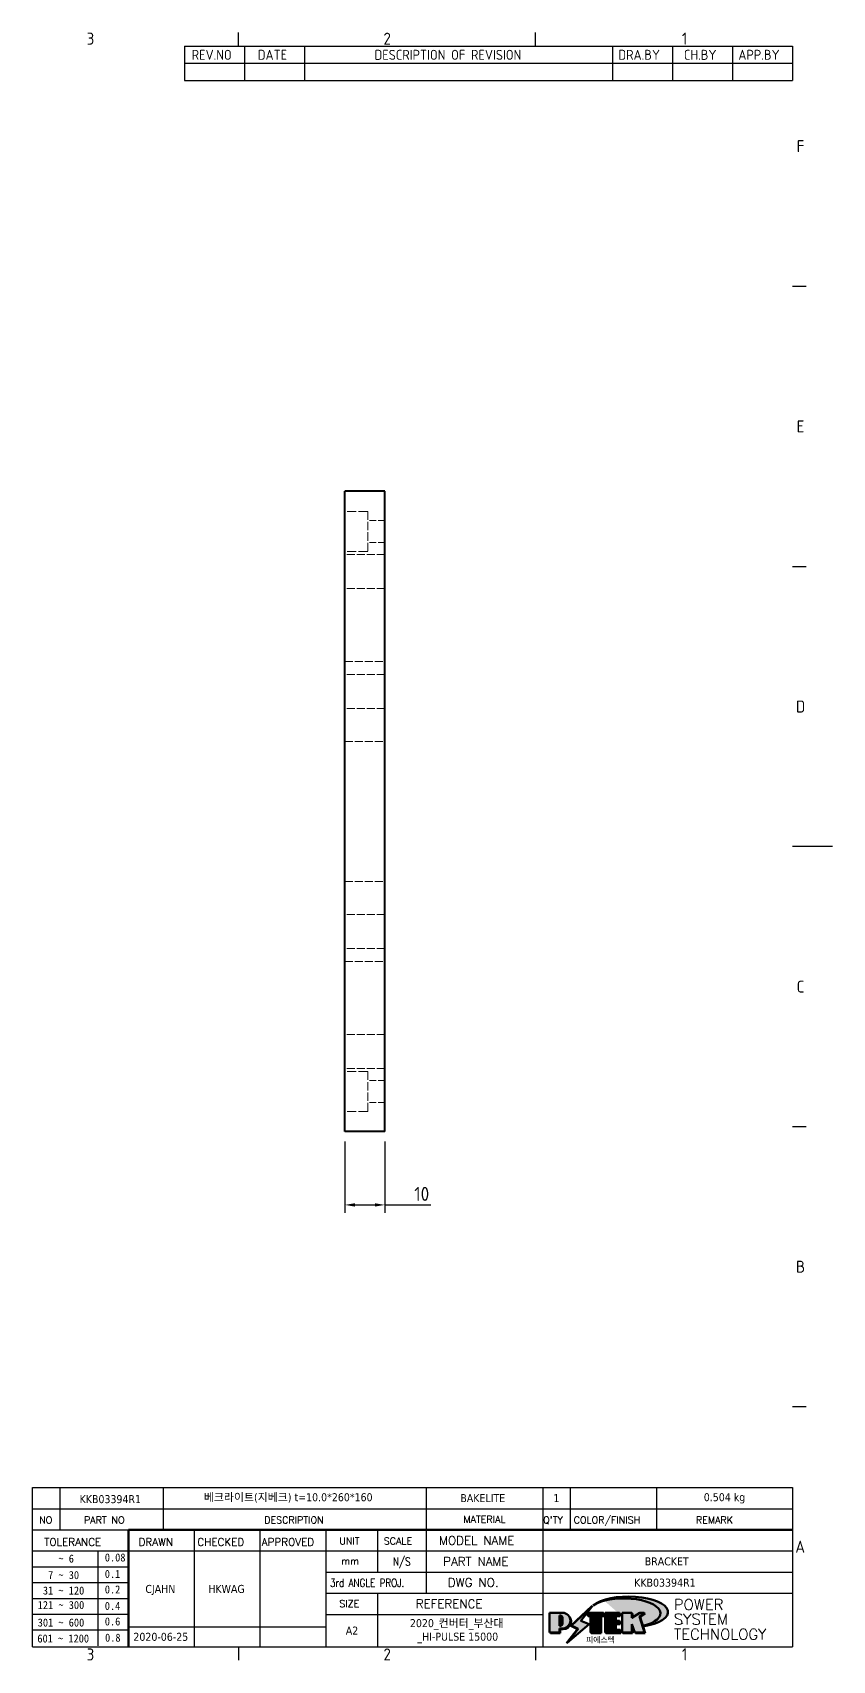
# Model space of a CAD drawing. Header units: millimetres. Extents: x 0 to 594, y 0 to 420.
# Drawn here: x 394 to 594, y 6.6 to 413.4 of the extents above; entities that cross this region are included whole.
import ezdxf
from ezdxf.enums import TextEntityAlignment as Align

# ---------------------------------------------------------------- set-up
doc = ezdxf.new("R2010")
doc.units = ezdxf.units.MM
doc.linetypes.add('DASHED', pattern=[0.2067, 0.1654, -0.0413])
doc.layers.get('0').update_dxf_attribs({"color": 3, "lineweight": 25})
for name, color, linetype, lineweight in [('가려진 것(ISO)', 2, 'DASHED', 18), ('가시적인 것(ISO)', 3, 'Continuous', 40), ('경계(ISO)', 7, 'Continuous', 25), ('기호(ISO)', 5, 'Continuous', 25), ('제목(ISO)', 5, 'Continuous', 50), ('치수(ISO)', 2, 'Continuous', 25), ('해치(ISO)', 7, 'Continuous', 18)]:
    doc.layers.add(name, color=color, linetype=linetype, lineweight=lineweight)
doc.styles.add('HAN_291', font='')
doc.styles.add('HAN_370', font='', dxfattribs={"width": 2})
doc.styles.add('ISO ProportionalPSTEK', font='isocp.shx')
doc.styles.add('RC_284', font='ROMANC.shx')
doc.styles.add('RC_287', font='ROMANC.shx')
doc.styles.add('RC_292', font='ROMANC.shx')
doc.styles.add('ROMANT_294', font='romant.shx')
doc.styles.add('문자 텍스트_PSTEK_POSCO', font='isocp.shx')
doc.styles.add('치수 텍스트_PSTEK_POSCO', font='isocp.shx')
doc.styles.add('텍스트 스타일198', font='tahoma.ttf')
doc.styles.add('텍스트 스타일333', font='ROMANC.shx', dxfattribs={"width": 0.800000011920929})
doc.styles.get('HAN_291').set_extended_font_data('GulimChe')
doc.styles.get('HAN_370').set_extended_font_data('GulimChe')
doc.dimstyles.new('치수_PSTEK_POSCO', dxfattribs={"dimtxt": 3.5, "dimasz": 2.5, "dimexe": 2, "dimexo": 2.5, "dimgap": 1, "dimtad": 1, "dimrnd": 1e-08, "dimdsep": 46, "dimtxsty": '치수 텍스트_PSTEK_POSCO', "dimcen": 0.09, "dimdle": 10, "dimclrd": 7, "dimclre": 7, "dimclrt": 2, "dimadec": 1, "dimazin": 2, "dimtfac": 1, "dimtmove": 0, "dimatfit": 3, "dimfxl": 0, "dimtolj": 1, "dimlwd": -1, "dimlwe": -1, "dimarcsym": 0})

# ---------------------------------------------------------------- blocks, each defined once
blk = doc.blocks.new('경계 Default Border')
at = {"layer": '경계(ISO)'}
for p, q in [((445.4999923706055, 410), (445.4999923706055, 413.4000015258789)), ((519.7499847412109, 410), (519.7499847412109, 413.4000015258789)), ((584.0000152587891, 350), (587.400016784668, 350)), ((584.0000152587891, 280), (587.400016784668, 280)), ((584.0000152587891, 140), (587.400016784668, 140)), ((584.0000152587891, 70), (587.400016784668, 70)), ((445.4999923706055, 10), (445.4999923706055, 6.599999666213989)), ((519.7499847412109, 10), (519.7499847412109, 6.599999666213989))]:
    blk.add_line(p, q, dxfattribs=at)
at = {"layer": '경계(ISO)', "flags": 128}
blk.add_lwpolyline([(594.0000152587891, 210), (584.0000152587891, 210)], dxfattribs=at)
at = {"layer": '경계(ISO)', "color": 2, "char_height": 3.00000011920929, "attachment_point": 7, "style": '문자 텍스트_PSTEK_POSCO'}
for s, insert in [('3', (407.5435395229536, 410.3713945155963)), ('2', (481.752739416884, 410.3713945155963)), ('1', (556.3610661041481, 410.4)), ('F', (585.0445395201642, 383.4999999403954)), ('E', (585.0445395201642, 313.4713944559917)), ('D', (584.8782702028949, 243.4713944559917)), ('C', (585.0445395201642, 173.4713944559917)), ('B', (584.8782702028949, 103.4713944559917)), ('A', (584.7144008173592, 33.49284856929444)), ('3', (407.5435395229536, 6.57139439638704)), ('2', (481.752739416884, 6.57139439638704)), ('1', (556.3610661041481, 6.59999988079071))]:
    blk.add_mtext(s, dxfattribs=dict(at, insert=insert))
blk = doc.blocks.new('제목 블록 PSTEK')
for color, points in [(252, [(317.2195697678507, 17.0593801673321), (322.0326348870767, 21.62682475217465), (322.2781991042243, 21.94392121864296), (317.0471853425802, 16.97985676345368), (318.7512090904202, 16.1899260703855), (316.0018030350395, 12.71868385740789), (316.3356552234328, 13.00206718743325), (318.9235935156908, 16.2694494742633)]), (5, [(321.6183518841322, 17.4193704504104), (319.5281351041078, 18.24969419629727), (322.4505835294948, 22.02344462252142), (317.2195697678507, 17.0593801673321), (318.9235935156908, 16.2694494742633), (316.1741874603099, 12.79820726128571)]), (1, [(324.4839107253602, 19.60711530335299), (325.2419748254881, 19.60711530335299), (325.2419748254881, 20.25857663940324), (321.2266040451076, 20.25857663940324), (321.2266040451076, 19.60711530335299), (321.9846681452406, 19.60711530335299), (321.9846681452406, 15.3430047401139), (324.4839107253602, 15.3430047401139)]), (252, [(321.9846681452406, 19.60711530335299), (321.4042753185749, 19.60711530335299), (321.4042753185749, 19.45905590879572), (321.9846681452406, 19.45905590879572)]), (252, [(324.6615819988275, 19.45905590879572), (325.4196460989604, 19.45905590879572), (325.4196460989604, 20.11051724484596), (325.2419748254881, 20.11051724484596), (325.2419748254881, 19.60711530335299), (324.4839107253602, 19.60711530335299), (324.4839107253602, 15.3430047401139), (322.1623394187076, 15.3430047401139), (322.1623394187076, 15.19494534555726), (324.6615819988275, 15.19494534555726)]), (1, [(329.2277337269622, 20.25857663940324), (325.65654113025, 20.25857663940324), (325.65654113025, 15.3430047401139), (329.3580259941756, 15.3430047401139), (329.3580259941756, 15.9944660761648), (328.1137701654877, 15.9944660761648), (328.1137701654877, 17.56360607323003), (329.2277337269622, 17.56360607323003), (329.2277337269622, 18.25543873810179), (328.1137701654877, 18.25543873810179), (328.1137701654877, 19.60711530335299), (329.2277337269622, 19.60711530335299)]), (252, [(328.2914414389548, 19.45905590879572), (329.4054050004294, 19.45905590879572), (329.4054050004294, 20.11051724484596), (329.2277337269622, 20.11051724484596), (329.2277337269622, 19.60711530335299), (328.1137701654877, 19.60711530335299), (328.1137701654877, 18.25543873810179), (328.2914414389548, 18.25543873810179)]), (252, [(328.2914414389548, 17.41554667867274), (329.4054050004294, 17.41554667867274), (329.4054050004294, 18.10737934354514), (329.2277337269622, 18.10737934354514), (329.2277337269622, 17.56360607323003), (328.1137701654877, 17.56360607323003), (328.1137701654877, 15.9944660761648), (328.2914414389548, 15.9944660761648)]), (1, [(332.3312149849806, 20.25857663940324), (329.8592894925411, 20.25857663940324), (329.8592894925411, 15.3430047401139), (332.3312149849806, 15.3430047401139), (332.3312149849806, 17.4318630164523), (333.0701931098801, 15.3430047401139), (335.4855464857051, 15.3430047401139), (334.2514536401189, 19.30614745124769), (335.4379594596742, 20.25857663940324), (334.3071782107978, 20.25857663940324), (332.3312149849806, 18.99741471888304)]), (252, [(332.5088862584528, 16.92964231796647), (332.3312149849806, 17.43186301645164), (332.3312149849806, 15.3430047401139), (330.0369607660135, 15.3430047401139), (330.0369607660135, 15.19494534555726), (332.5088862584528, 15.19494534555726)]), (252, [(332.5088862584528, 20.1105172448466), (332.3312149849806, 20.1105172448466), (332.3312149849806, 18.99741471888368), (332.5088862584528, 19.11081371413894)]), (252, [(335.6156307331414, 20.11051724484596), (335.2535118015555, 20.11051724484596), (334.2514536401189, 19.30614745124769), (335.4855464857051, 15.3430047401139), (333.1954852176545, 15.3430047401139), (333.2478643833523, 15.19494534555726), (335.6632177591723, 15.19494534555726), (334.4291249135862, 19.15808805669106)]), (252, [(329.5356972676428, 15.8464066816075), (329.3580259941756, 15.8464066816075), (329.3580259941756, 15.3430047401139), (325.8342124037171, 15.3430047401139), (325.8342124037171, 15.19494534555726), (329.5356972676428, 15.19494534555726)])]:
    blk.add_hatch(color=color).paths.add_polyline_path(points)
h = blk.add_hatch(color=1)
edge = h.paths.add_edge_path(flags=0)
edge.add_line((314.2242174273352, 19.60711530335299), (314.2242174273352, 17.00126995915134))
edge.add_line((314.2242174273352, 17.00126995915134), (314.3485873187598, 17.00126995915134))
edge.add_arc((314.3485873187598, 17.6527312952023), 0.6514613360509371, 270, 360)
edge.add_line((315.0000486548106, 17.6527312952023), (315.0000486548106, 18.95565396730211))
edge.add_arc((314.3485873187598, 18.95565396730212), 0.6514613360508712, 0, 90)
edge.add_line((314.3485873187598, 19.60711530335299), (314.2242174273352, 19.60711530335299))
edge = h.paths.add_edge_path()
edge.add_arc((314.9847713324306, 18.28938669179658), 1.969189947606664, 269.9999999999959, 450)
edge.add_line((314.9847713324306, 20.25857663940318), (311.7664314776902, 20.25857663940324))
edge.add_line((311.7664314776902, 20.25857663940324), (311.7664314776902, 15.3430047401139))
edge.add_line((311.7664314776902, 15.3430047401139), (314.2242174273352, 15.3430047401139))
edge.add_line((314.2242174273352, 15.3430047401139), (314.2242174273352, 16.32019674418991))
edge.add_line((314.2242174273352, 16.32019674418991), (314.9847713324307, 16.32019674418991))
h = blk.add_hatch(color=252)
edge = h.paths.add_edge_path()
edge.add_arc((314.9847713324309, 18.28938669179657), 1.969189947606666, 270, 406.8278729790604)
edge.add_arc((315.1624426058984, 18.1413272972396), 1.969189947606962, -90, 53.560984836317004, ccw=False)
edge.add_line((315.1624426058984, 16.17213734963263), (314.4018887008024, 16.17213734963263))
edge.add_line((314.4018887008024, 16.17213734963263), (314.4018887008024, 15.19494534555726))
edge.add_line((314.4018887008024, 15.19494534555726), (311.9441027511573, 15.19494534555726))
edge.add_line((311.9441027511573, 15.19494534555726), (311.9441027511573, 15.3430047401139))
edge.add_line((311.9441027511573, 15.3430047401139), (314.2242174273352, 15.3430047401139))
edge.add_line((314.2242174273352, 15.3430047401139), (314.2242174273352, 16.32019674418991))
edge.add_line((314.2242174273352, 16.32019674418991), (314.9847713324309, 16.32019674418991))
h = blk.add_hatch(color=252)
edge = h.paths.add_edge_path()
edge.add_line((314.4018887008024, 19.45905590879572), (314.5262585922315, 19.45905590879572))
edge.add_arc((314.5262585922314, 18.80759457274939), 0.6514613360463194, 60.4189348879147, 90.00000000000318, ccw=False)
edge.add_arc((314.3485873187602, 18.95565396730057), 0.6514613360524251, 39.96992292766206, 90.00000000009999)
edge.add_line((314.3485873187591, 19.60711530335307), (314.2242174273352, 19.60711530335298))
edge.add_line((314.2242174273352, 19.60711530335299), (314.2242174273352, 17.00126995915134))
edge.add_line((314.2242174273352, 17.00126995915134), (314.3485873187591, 17.00126995915134))
edge.add_arc((314.3485873187568, 17.652731295233), 0.6514613360816299, 270.0000000002, 274.6930825552478)
edge.add_line((314.4018887008024, 17.0034541317032), (314.4018887008024, 19.45905590879572))
at = {"layer": '해치(ISO)'}
h = blk.add_hatch(color=140, dxfattribs=at)
edge = h.paths.add_edge_path()
edge.add_ellipse((330.3660919371412, 20.15576403068321), major_axis=(9.100907360794343, 0), ratio=0.4069904968023172, start_angle=301.3098473703837, end_angle=507.7436900681698)
edge.add_ellipse((331.5340919371412, 20.4634168429492), major_axis=(-9.82350664112931, 0), ratio=0.3942600559756514, start_angle=111.51207141178469, end_angle=334.47025347086895, ccw=False)
edge.add_line((335.1363447531188, 16.8601935978785), (335.0955236905705, 16.99119398620872))
at = {"color": 180}
for p, q in [((182.475792979055, 11.79100474011392), (182.4757929790549, 51.56524660363496)), ((182.4757929790549, 51.56524660363496), (372.4757929537551, 51.56524660363496)), ((189.2651435055721, 51.56524660363496), (189.2651435055722, 41.00524660363494)), ((215.2152739891528, 41.00524660363494), (215.2152739891528, 51.56524660363496)), ((280.8758854511282, 51.56524660363496), (280.8758854511282, 41.00524660363494)), ((310.0881549537552, 51.56524660363496), (310.0881549537553, 41.00524660363494)), ((316.9044520275131, 51.56524660363496), (316.9044520275127, 41.00524660363494)), ((338.4566026226726, 51.56524660363496), (338.4566026226727, 41.00524660363494)), ((372.4757929537551, 51.56524660363496), (372.4757929537551, 11.79100474011389)), ((182.475792979055, 46.2852466036349), (372.4757929537551, 46.28524660363492)), ((182.475792979055, 41.00524660363493), (206.451475290024, 41.00524660363493)), ((222.9401812389276, 11.79100474011392), (222.9401812389276, 41.00524660363494)), ((239.4288871878316, 11.79100474011392), (239.4288871878316, 41.00524660363494)), ((255.9175931367356, 11.79100474011392), (255.9175931367356, 41.00524660363494)), ((268.6918866058747, 41.00524660363494), (268.6918866058747, 30.44524660363498)), ((280.8758854511282, 41.00524660363494), (280.8758854511282, 25.16524660363502)), ((310.088154953755, 41.00524660363494), (310.088154953755, 11.79100474011392)), ((182.475792979055, 35.72524660363497), (206.451475290024, 35.72524660363497)), ((198.8621818849491, 12.02524660363491), (198.8621818849491, 35.72524660363497)), ((206.451475290024, 35.72524660363497), (372.4757929537551, 35.72524660363497)), ((182.475792979055, 31.77524660363492), (206.451475290024, 31.77524660363492)), ((255.917593136736, 30.44524660363498), (372.4757929537552, 30.44524660363501)), ((182.475792979055, 27.82524660363487), (206.451475290024, 27.82524660363487)), ((255.9175931367359, 25.16524660363502), (372.4757929537552, 25.165246603635)), ((268.6918866058744, 25.16524660363502), (268.6918866058744, 11.79100474011392)), ((182.475792979055, 23.87524660363505), (206.451475290024, 23.87524660363505)), ((182.475792979055, 19.92524660363478), (206.451475290024, 19.92524660363478)), ((206.451475290024, 16.74100474011396), (255.9175931367359, 16.74100474011396)), ((255.9175931367359, 19.88524660363481), (310.0881549537553, 19.88524660363481)), ((182.475792979055, 15.97524660363496), (206.451475290024, 15.97524660363496)), ((182.475792979055, 11.79100474011392), (372.4757929537551, 11.79100474011389))]:
    blk.add_line(p, q, dxfattribs=at)
at = {"color": 7, "lineweight": 50}
for p, q in [((206.4514752900237, 11.79100474011392), (206.4514752900237, 41.00524660363494)), ((206.451475290024, 41.00524660363494), (372.4757929537551, 41.00524660363496))]:
    blk.add_line(p, q, dxfattribs=at)
at = {"color": 7}
for p, q in [((322.2781991042243, 21.94392121864296), (317.0471853425802, 16.97985676345368)), ((322.4505835294948, 22.02344462252142), (317.2195697678507, 17.0593801673321)), ((317.2195697678507, 17.0593801673321), (322.0326348870767, 21.62682475217465)), ((319.5281351041078, 18.24969419629727), (322.4505835294948, 22.02344462252142)), ((322.0326348870767, 21.62682475217465), (322.2781991042243, 21.94392121864296)), ((311.7664314776902, 20.25900474011391), (311.7664314776902, 15.34300474011391)), ((314.9847713324309, 20.25857663940324), (311.7664314776902, 20.25857663940324)), ((314.9847713324309, 20.25857663940324), (311.7664314776902, 20.25857663940324)), ((311.7664314776902, 20.25857663940324), (311.7664314776902, 15.3430047401139)), ((314.2242174273352, 17.00126995915134), (314.2242174273352, 19.60711530335299)), ((314.2242174273352, 19.60711530335299), (314.3485873187591, 19.60711530335299)), ((314.3485873187591, 19.60711530335299), (314.2242174273352, 19.60711530335299)), ((314.2242174273352, 19.60711530335299), (314.2242174273352, 17.00126995915134)), ((314.2242174273352, 17.00126995915134), (314.2242174273352, 19.60711530335299)), ((314.2242174273352, 19.60711530335299), (314.3485873187591, 19.60711530335299)), ((314.3485873187591, 17.00126995915134), (314.2242174273352, 17.00126995915134)), ((314.2242174273352, 17.00126995915134), (314.3485873187591, 17.00126995915134)), ((314.3485873187591, 17.00126995915134), (314.2242174273352, 17.00126995915134)), ((314.2242174273352, 16.32019674418991), (314.9847713324309, 16.32019674418991)), ((314.2242174273352, 15.3430047401139), (314.2242174273352, 16.32019674418991)), ((314.9847713324309, 16.32019674418991), (314.2242174273352, 16.32019674418991)), ((314.2242174273352, 16.32019674418991), (314.2242174273352, 15.3430047401139)), ((314.2242174273352, 16.32019674418991), (314.9847713324309, 16.32019674418991)), ((314.2242174273352, 15.3430047401139), (314.2242174273352, 16.32019674418991)), ((314.4018887008024, 19.45905590879572), (314.5262585922314, 19.45905590879572)), ((314.4018887008024, 17.0034541317032), (314.4018887008024, 19.45905590879572)), ((315.0000486548106, 18.95565396730275), (315.0000486548106, 17.65273129520161)), ((315.0000486548106, 18.95565396730275), (315.0000486548106, 17.65273129520161)), ((316.1741874603099, 12.79820726128571), (321.6183518841322, 17.4193704504104)), ((317.0471853425802, 16.97985676345368), (318.7512090904202, 16.1899260703855)), ((318.9235935156908, 16.2694494742633), (317.2195697678507, 17.0593801673321)), ((317.2195697678507, 17.0593801673321), (318.9235935156908, 16.2694494742633)), ((321.6183518841322, 17.4193704504104), (319.5281351041078, 18.24969419629727)), ((325.2419748254881, 20.25857663940324), (321.2266040451076, 20.25857663940324)), ((321.2266040451076, 20.25857663940324), (321.2266040451076, 19.60711530335299)), ((325.2419748254881, 20.25857663940324), (321.2266040451076, 20.25857663940324)), ((321.2266040451076, 20.25857663940324), (321.2266040451076, 19.60711530335299)), ((321.2266040451076, 19.60711530335299), (321.9846681452406, 19.60711530335299)), ((321.2266040451076, 19.60711530335299), (321.9846681452406, 19.60711530335299)), ((321.4042753185749, 19.60711530335299), (321.4042753185749, 19.45905590879572)), ((321.9846681452406, 19.60711530335299), (321.4042753185749, 19.60711530335299)), ((321.4042753185749, 19.45905590879572), (321.9846681452406, 19.45905590879572)), ((321.9846681452406, 19.60711530335299), (321.9846681452406, 15.3430047401139)), ((321.9846681452406, 19.45905590879572), (321.9846681452406, 19.60711530335299)), ((321.9846681452406, 19.60711530335299), (321.9846681452406, 15.3430047401139)), ((324.4839107253602, 19.60711530335299), (325.2419748254881, 19.60711530335299)), ((324.4839107253602, 15.3430047401139), (324.4839107253602, 19.60711530335299)), ((325.2419748254881, 19.60711530335299), (324.4839107253602, 19.60711530335299)), ((324.4839107253602, 19.60711530335299), (324.4839107253602, 15.3430047401139)), ((324.4839107253602, 19.60711530335299), (325.2419748254881, 19.60711530335299)), ((324.4839107253602, 15.3430047401139), (324.4839107253602, 19.60711530335299)), ((324.6615819988275, 19.45905590879572), (325.4196460989604, 19.45905590879572)), ((324.6615819988275, 15.19494534555726), (324.6615819988275, 19.45905590879572)), ((325.2419748254881, 19.60711530335299), (325.2419748254881, 20.25857663940324)), ((325.2419748254881, 19.60711530335299), (325.2419748254881, 20.25857663940324)), ((325.4196460989604, 20.11051724484596), (325.2419748254881, 20.11051724484596)), ((325.2419748254881, 20.11051724484596), (325.2419748254881, 19.60711530335299)), ((325.4196460989604, 19.45905590879572), (325.4196460989604, 20.11051724484596)), ((329.2277337269622, 20.25857663940324), (325.65654113025, 20.25857663940324)), ((325.65654113025, 20.25857663940324), (325.65654113025, 15.3430047401139)), ((325.65654113025, 20.25857663940324), (325.65654113025, 15.3430047401139)), ((329.2277337269622, 20.25857663940324), (325.65654113025, 20.25857663940324)), ((328.1137701654877, 18.25543873810179), (328.1137701654877, 19.60711530335299)), ((328.1137701654877, 19.60711530335299), (329.2277337269622, 19.60711530335299)), ((329.2277337269622, 19.60711530335299), (328.1137701654877, 19.60711530335299)), ((328.1137701654877, 19.60711530335299), (328.1137701654877, 18.25543873810179)), ((328.1137701654877, 18.25543873810179), (328.1137701654877, 19.60711530335299)), ((328.1137701654877, 19.60711530335299), (329.2277337269622, 19.60711530335299)), ((329.2277337269622, 18.25543873810179), (328.1137701654877, 18.25543873810179)), ((328.1137701654877, 18.25543873810179), (328.2914414389548, 18.25543873810179)), ((329.2277337269622, 18.25543873810179), (328.1137701654877, 18.25543873810179)), ((328.1137701654877, 17.56360607323003), (329.2277337269622, 17.56360607323003)), ((328.1137701654877, 15.9944660761648), (328.1137701654877, 17.56360607323003)), ((329.2277337269622, 17.56360607323003), (328.1137701654877, 17.56360607323003)), ((328.1137701654877, 17.56360607323003), (328.1137701654877, 15.9944660761648)), ((328.1137701654877, 17.56360607323003), (329.2277337269622, 17.56360607323003)), ((328.1137701654877, 15.9944660761648), (328.1137701654877, 17.56360607323003)), ((328.2914414389548, 18.25543873810179), (328.2914414389548, 19.45905590879572)), ((328.2914414389548, 19.45905590879572), (329.4054050004294, 19.45905590879572)), ((328.2914414389548, 15.9944660761648), (328.2914414389548, 17.41554667867274)), ((328.2914414389548, 17.41554667867274), (329.4054050004294, 17.41554667867274)), ((329.2277337269622, 19.60711530335299), (329.2277337269622, 20.25857663940324)), ((329.2277337269622, 19.60711530335299), (329.2277337269622, 20.25857663940324)), ((329.4054050004294, 20.11051724484596), (329.2277337269622, 20.11051724484596)), ((329.2277337269622, 20.11051724484596), (329.2277337269622, 19.60711530335299)), ((329.2277337269622, 17.56360607323003), (329.2277337269622, 18.25543873810179)), ((329.2277337269622, 17.56360607323003), (329.2277337269622, 18.25543873810179)), ((329.4054050004294, 18.10737934354514), (329.2277337269622, 18.10737934354514)), ((329.2277337269622, 18.10737934354514), (329.2277337269622, 17.56360607323003)), ((329.4054050004294, 19.45905590879572), (329.4054050004294, 20.11051724484596)), ((329.4054050004294, 17.41554667867274), (329.4054050004294, 18.10737934354514)), ((332.3312149849806, 20.25857663940324), (329.8592894925411, 20.25857663940324)), ((329.8592894925411, 20.25857663940324), (329.8592894925411, 15.3430047401139)), ((329.8592894925411, 20.25857663940324), (329.8592894925411, 15.3430047401139)), ((332.3312149849806, 20.25857663940324), (329.8592894925411, 20.25857663940324)), ((334.3071782107978, 20.25857663940324), (332.3312149849806, 18.99741471888304)), ((332.3312149849806, 18.99741471888304), (332.3312149849806, 20.25857663940324)), ((334.3071782107978, 20.25857663940324), (332.3312149849806, 18.99741471888304)), ((332.3312149849806, 18.99741471888304), (332.3312149849806, 20.25857663940324)), ((332.5088862584528, 20.1105172448466), (332.3312149849806, 20.1105172448466)), ((332.3312149849806, 20.1105172448466), (332.3312149849806, 18.99741471888368)), ((332.3312149849806, 18.99741471888368), (332.5088862584528, 19.11081371413894)), ((332.3312149849806, 17.4318630164523), (333.0701931098801, 15.3430047401139)), ((332.3312149849806, 15.3430047401139), (332.3312149849806, 17.4318630164523)), ((332.5088862584528, 16.92964231796647), (332.3312149849806, 17.43186301645164)), ((332.3312149849806, 17.43186301645164), (332.3312149849806, 15.3430047401139)), ((332.3312149849806, 17.4318630164523), (333.0701931098801, 15.3430047401139)), ((332.3312149849806, 15.3430047401139), (332.3312149849806, 17.4318630164523)), ((332.5088862584528, 19.11081371413894), (332.5088862584528, 20.1105172448466)), ((332.5088862584528, 15.19494534555726), (332.5088862584528, 16.92964231796647)), ((334.2514536401189, 19.30614745124769), (335.4379594596742, 20.25857663940324)), ((334.2514536401189, 19.30614745124769), (335.4379594596742, 20.25857663940324)), ((335.2535118015555, 20.11051724484596), (334.2514536401189, 19.30614745124769)), ((335.4855464857051, 15.3430047401139), (334.2514536401189, 19.30614745124769)), ((334.2514536401189, 19.30614745124769), (335.4855464857051, 15.3430047401139)), ((335.4855464857051, 15.3430047401139), (334.2514536401189, 19.30614745124769)), ((335.4379594596742, 20.25857663940324), (334.3071782107978, 20.25857663940324)), ((335.4379594596742, 20.25857663940324), (334.3071782107978, 20.25857663940324)), ((334.4291249135862, 19.15808805669104), (335.6156307331414, 20.11051724484596)), ((335.6632177591723, 15.19494534555726), (334.4291249135862, 19.15808805669104)), ((335.6156307331414, 20.11051724484596), (335.2535118015555, 20.11051724484596)), ((345.0447381189468, 17.50375595811051), (344.9867755289346, 17.689895936919)), ((311.7664314776902, 15.3430047401139), (314.2242174273352, 15.3430047401139)), ((311.7664314776902, 15.3430047401139), (314.2242174273352, 15.3430047401139)), ((314.2242174273352, 15.3430047401139), (311.9441027511573, 15.3430047401139)), ((311.9441027511573, 15.3430047401139), (311.9441027511573, 15.19494534555726)), ((311.9441027511573, 15.19494534555726), (314.4018887008024, 15.19494534555726)), ((314.4018887008024, 16.17213734963263), (315.162442605898, 16.17213734963263)), ((314.4018887008024, 15.19494534555726), (314.4018887008024, 16.17213734963263)), ((318.7512090904202, 16.1899260703855), (316.0018030350395, 12.71868385740789)), ((316.0018030350395, 12.71868385740789), (316.3356552234328, 13.00206718743325)), ((318.9235935156908, 16.2694494742633), (316.1741874603099, 12.79820726128571)), ((316.3356552234328, 13.00206718743325), (318.9235935156908, 16.2694494742633)), ((321.9846681452406, 15.3430047401139), (324.4839107253602, 15.3430047401139)), ((321.9846681452406, 15.3430047401139), (324.4839107253602, 15.3430047401139)), ((324.4839107253602, 15.3430047401139), (322.1623394187076, 15.3430047401139)), ((322.1623394187076, 15.3430047401139), (322.1623394187076, 15.19494534555726)), ((322.1623394187076, 15.19494534555726), (324.6615819988275, 15.19494534555726)), ((325.65654113025, 15.3430047401139), (329.3580259941756, 15.3430047401139)), ((325.65654113025, 15.3430047401139), (329.3580259941756, 15.3430047401139)), ((329.3580259941756, 15.3430047401139), (325.8342124037171, 15.3430047401139)), ((325.8342124037171, 15.3430047401139), (325.8342124037171, 15.19494534555726)), ((325.8342124037171, 15.19494534555726), (329.5356972676428, 15.19494534555726)), ((329.3580259941756, 15.9944660761648), (328.1137701654877, 15.9944660761648)), ((328.1137701654877, 15.9944660761648), (328.2914414389548, 15.9944660761648)), ((329.3580259941756, 15.9944660761648), (328.1137701654877, 15.9944660761648)), ((329.3580259941756, 15.3430047401139), (329.3580259941756, 15.9944660761648)), ((329.3580259941756, 15.3430047401139), (329.3580259941756, 15.9944660761648)), ((329.5356972676428, 15.8464066816075), (329.3580259941756, 15.8464066816075)), ((329.3580259941756, 15.8464066816075), (329.3580259941756, 15.3430047401139)), ((329.5356972676428, 15.19494534555726), (329.5356972676428, 15.8464066816075)), ((329.8592894925411, 15.3430047401139), (332.3312149849806, 15.3430047401139)), ((329.8592894925411, 15.3430047401139), (332.3312149849806, 15.3430047401139)), ((332.3312149849806, 15.3430047401139), (330.0369607660135, 15.3430047401139)), ((330.0369607660135, 15.3430047401139), (330.0369607660135, 15.19494534555726)), ((330.0369607660135, 15.19494534555726), (332.5088862584528, 15.19494534555726)), ((333.0701931098801, 15.3430047401139), (335.4855464857051, 15.3430047401139)), ((333.0701931098801, 15.3430047401139), (335.4855464857051, 15.3430047401139)), ((335.4855464857051, 15.3430047401139), (333.1954852176545, 15.3430047401139)), ((333.1954852176545, 15.3430047401139), (333.2478643833523, 15.19494534555726)), ((333.2478643833523, 15.19494534555726), (335.6632177591723, 15.19494534555726))]:
    blk.add_line(p, q, dxfattribs=at)
at = {"color": 5}
for p, q in [((322.4505835294948, 22.02344462252142), (317.2195697678507, 17.0593801673321)), ((319.5281351041078, 18.24969419629727), (322.4505835294948, 22.02344462252142)), ((316.1741874603099, 12.79820726128571), (321.6183518841322, 17.4193704504104)), ((317.2195697678507, 17.0593801673321), (318.9235935156908, 16.2694494742633)), ((321.6183518841322, 17.4193704504104), (319.5281351041078, 18.24969419629727)), ((318.9235935156908, 16.2694494742633), (316.1741874603099, 12.79820726128571))]:
    blk.add_line(p, q, dxfattribs=at)
at = {"color": 1}
for p, q in [((314.9847713324309, 20.25857663940324), (311.7664314776902, 20.25857663940324)), ((311.7664314776902, 20.25857663940324), (311.7664314776902, 15.3430047401139)), ((314.2242174273352, 17.00126995915134), (314.2242174273352, 19.60711530335299)), ((314.2242174273352, 19.60711530335299), (314.3485873187591, 19.60711530335299)), ((314.3485873187591, 17.00126995915134), (314.2242174273352, 17.00126995915134)), ((314.2242174273352, 16.32019674418991), (314.9847713324309, 16.32019674418991)), ((314.2242174273352, 15.3430047401139), (314.2242174273352, 16.32019674418991)), ((315.0000486548106, 18.95565396730275), (315.0000486548106, 17.65273129520161)), ((325.2419748254881, 20.25857663940324), (321.2266040451076, 20.25857663940324)), ((321.2266040451076, 20.25857663940324), (321.2266040451076, 19.60711530335299)), ((321.2266040451076, 19.60711530335299), (321.9846681452406, 19.60711530335299)), ((321.9846681452406, 19.60711530335299), (321.9846681452406, 15.3430047401139)), ((324.4839107253602, 19.60711530335299), (325.2419748254881, 19.60711530335299)), ((324.4839107253602, 15.3430047401139), (324.4839107253602, 19.60711530335299)), ((325.2419748254881, 19.60711530335299), (325.2419748254881, 20.25857663940324)), ((329.2277337269622, 20.25857663940324), (325.65654113025, 20.25857663940324)), ((325.65654113025, 20.25857663940324), (325.65654113025, 15.3430047401139)), ((328.1137701654877, 18.25543873810179), (328.1137701654877, 19.60711530335299)), ((328.1137701654877, 19.60711530335299), (329.2277337269622, 19.60711530335299)), ((329.2277337269622, 18.25543873810179), (328.1137701654877, 18.25543873810179)), ((328.1137701654877, 17.56360607323003), (329.2277337269622, 17.56360607323003)), ((328.1137701654877, 15.9944660761648), (328.1137701654877, 17.56360607323003)), ((329.2277337269622, 19.60711530335299), (329.2277337269622, 20.25857663940324)), ((329.2277337269622, 17.56360607323003), (329.2277337269622, 18.25543873810179)), ((332.3312149849806, 20.25857663940324), (329.8592894925411, 20.25857663940324)), ((329.8592894925411, 20.25857663940324), (329.8592894925411, 15.3430047401139)), ((334.3071782107978, 20.25857663940324), (332.3312149849806, 18.99741471888304)), ((332.3312149849806, 18.99741471888304), (332.3312149849806, 20.25857663940324)), ((332.3312149849806, 17.4318630164523), (333.0701931098801, 15.3430047401139)), ((332.3312149849806, 15.3430047401139), (332.3312149849806, 17.4318630164523)), ((334.2514536401189, 19.30614745124769), (335.4379594596742, 20.25857663940324)), ((335.4855464857051, 15.3430047401139), (334.2514536401189, 19.30614745124769)), ((335.4379594596742, 20.25857663940324), (334.3071782107978, 20.25857663940324)), ((311.7664314776902, 15.3430047401139), (314.2242174273352, 15.3430047401139)), ((321.9846681452406, 15.3430047401139), (324.4839107253602, 15.3430047401139)), ((325.65654113025, 15.3430047401139), (329.3580259941756, 15.3430047401139)), ((329.3580259941756, 15.9944660761648), (328.1137701654877, 15.9944660761648)), ((329.3580259941756, 15.3430047401139), (329.3580259941756, 15.9944660761648)), ((329.8592894925411, 15.3430047401139), (332.3312149849806, 15.3430047401139)), ((333.0701931098801, 15.3430047401139), (335.4855464857051, 15.3430047401139))]:
    blk.add_line(p, q, dxfattribs=at)
at = {"color": 7}
for centre, radius, start, end in [((314.3485873187598, 18.95565396730211), 0.6514613360508712, 0, 90), ((314.3485873187602, 18.95565396730057), 0.6514613360524251, 39.96992292766117, 90), ((314.3485873187598, 18.95565396730212), 0.6514613360508712, 0, 90), ((314.3485873187597, 17.65273129520228), 0.6514613360509381, 270, 0), ((314.3485873187598, 17.6527312952023), 0.6514613360509381, 270, 0), ((314.3485873187568, 17.652731295233), 0.6514613360816299, 270, 274.6930825552478), ((314.5262585922314, 18.80759457274939), 0.6514613360463193, 60.41893488791137, 90), ((314.9847713324309, 18.28938669179658), 1.969189947606665, 270, 90), ((314.9847713324309, 18.28938669179658), 1.969189947606665, 270, 90), ((314.9847713324307, 18.2893866917965), 1.969189947606594, 270, 46.82787297909833), ((315.1624426058984, 18.1413272972396), 1.969189947606961, 270, 53.56098483636067)]:
    blk.add_arc(centre, radius, start, end, dxfattribs=at)
at = {"color": 1}
for centre, radius, start, end in [((314.3485873187598, 18.95565396730211), 0.6514613360508712, 0, 90), ((314.3485873187598, 17.6527312952023), 0.6514613360509381, 270, 0), ((314.9847713324309, 18.28938669179657), 1.969189947606665, 270, 90)]:
    blk.add_arc(centre, radius, start, end, dxfattribs=at)
at = {"layer": '제목(ISO)', "lineweight": 18}
blk.add_line((182.475792979055, 35.72500474011393), (182.475792979055, 11.79100474011392), dxfattribs=at)
at = {"layer": '제목(ISO)'}
for p, q in [((322.2781991042243, 21.94392121864296), (317.0471853425802, 16.97985676345368)), ((322.4505835294948, 22.02344462252142), (317.2195697678507, 17.0593801673321)), ((317.2195697678507, 17.0593801673321), (322.0326348870767, 21.62682475217465)), ((319.5281351041078, 18.24969419629727), (322.4505835294948, 22.02344462252142)), ((322.0326348870767, 21.62682475217465), (322.2781991042243, 21.94392121864296)), ((314.9847713324306, 20.25857663940324), (311.7664314776902, 20.25857663940324)), ((311.7664314776902, 20.25857663940324), (311.7664314776902, 15.3430047401139)), ((314.2242174273352, 17.00126995915134), (314.2242174273352, 19.60711530335299)), ((314.2242174273352, 19.60711530335299), (314.3485873187598, 19.60711530335299)), ((314.3485873187591, 19.60711530335299), (314.2242174273352, 19.60711530335299)), ((314.2242174273352, 19.60711530335299), (314.2242174273352, 17.00126995915134)), ((314.3485873187598, 17.00126995915134), (314.2242174273352, 17.00126995915134)), ((314.2242174273352, 17.00126995915134), (314.3485873187591, 17.00126995915134)), ((314.2242174273352, 15.3430047401139), (314.2242174273352, 16.32019674418991)), ((314.2242174273352, 16.32019674418991), (314.9847713324307, 16.32019674418991)), ((314.9847713324309, 16.32019674418991), (314.2242174273352, 16.32019674418991)), ((314.2242174273352, 16.32019674418991), (314.2242174273352, 15.3430047401139)), ((314.4018887008024, 19.45905590879572), (314.5262585922314, 19.45905590879572)), ((314.4018887008024, 17.0034541317032), (314.4018887008024, 19.45905590879572)), ((315.0000486548106, 18.95565396730211), (315.0000486548106, 17.6527312952023)), ((316.1741874603099, 12.79820726128571), (321.6183518841322, 17.4193704504104)), ((317.0471853425802, 16.97985676345368), (318.7512090904202, 16.1899260703855)), ((317.2195697678507, 17.0593801673321), (318.9235935156908, 16.2694494742633)), ((318.9235935156908, 16.2694494742633), (317.2195697678507, 17.0593801673321)), ((321.6183518841322, 17.4193704504104), (319.5281351041078, 18.24969419629727)), ((325.2419748254881, 20.25857663940324), (321.2266040451076, 20.25857663940324)), ((321.2266040451076, 20.25857663940324), (321.2266040451076, 19.60711530335299)), ((321.2266040451076, 19.60711530335299), (321.9846681452406, 19.60711530335299)), ((321.9846681452406, 19.60711530335299), (321.4042753185749, 19.60711530335299)), ((321.4042753185749, 19.60711530335299), (321.4042753185749, 19.45905590879572)), ((321.4042753185749, 19.45905590879572), (321.9846681452406, 19.45905590879572)), ((321.9846681452406, 19.60711530335299), (321.9846681452406, 15.3430047401139)), ((321.9846681452406, 19.45905590879572), (321.9846681452406, 19.60711530335299)), ((324.4839107253602, 19.60711530335299), (325.2419748254881, 19.60711530335299)), ((324.4839107253602, 15.3430047401139), (324.4839107253602, 19.60711530335299)), ((325.2419748254881, 19.60711530335299), (324.4839107253602, 19.60711530335299)), ((324.4839107253602, 19.60711530335299), (324.4839107253602, 15.3430047401139)), ((324.6615819988275, 19.45905590879572), (325.4196460989604, 19.45905590879572)), ((324.6615819988275, 15.19494534555726), (324.6615819988275, 19.45905590879572)), ((325.2419748254881, 19.60711530335299), (325.2419748254881, 20.25857663940324)), ((325.4196460989604, 20.11051724484596), (325.2419748254881, 20.11051724484596)), ((325.2419748254881, 20.11051724484596), (325.2419748254881, 19.60711530335299)), ((325.4196460989604, 19.45905590879572), (325.4196460989604, 20.11051724484596)), ((329.2277337269622, 20.25857663940324), (325.65654113025, 20.25857663940324)), ((325.65654113025, 20.25857663940324), (325.65654113025, 15.3430047401139)), ((328.1137701654877, 18.25543873810179), (328.1137701654877, 19.60711530335299)), ((328.1137701654877, 19.60711530335299), (329.2277337269622, 19.60711530335299)), ((329.2277337269622, 19.60711530335299), (328.1137701654877, 19.60711530335299)), ((328.1137701654877, 19.60711530335299), (328.1137701654877, 18.25543873810179)), ((329.2277337269622, 18.25543873810179), (328.1137701654877, 18.25543873810179)), ((328.1137701654877, 18.25543873810179), (328.2914414389548, 18.25543873810179)), ((328.1137701654877, 15.9944660761648), (328.1137701654877, 17.56360607323003)), ((328.1137701654877, 17.56360607323003), (329.2277337269622, 17.56360607323003)), ((329.2277337269622, 17.56360607323003), (328.1137701654877, 17.56360607323003)), ((328.1137701654877, 17.56360607323003), (328.1137701654877, 15.9944660761648)), ((328.2914414389548, 19.45905590879572), (329.4054050004294, 19.45905590879572)), ((328.2914414389548, 18.25543873810179), (328.2914414389548, 19.45905590879572)), ((328.2914414389548, 17.41554667867274), (329.4054050004294, 17.41554667867274)), ((328.2914414389548, 15.9944660761648), (328.2914414389548, 17.41554667867274)), ((329.2277337269622, 19.60711530335299), (329.2277337269622, 20.25857663940324)), ((329.4054050004294, 20.11051724484596), (329.2277337269622, 20.11051724484596)), ((329.2277337269622, 20.11051724484596), (329.2277337269622, 19.60711530335299)), ((329.2277337269622, 17.56360607323003), (329.2277337269622, 18.25543873810179)), ((329.4054050004294, 18.10737934354514), (329.2277337269622, 18.10737934354514)), ((329.2277337269622, 18.10737934354514), (329.2277337269622, 17.56360607323003)), ((329.4054050004294, 19.45905590879572), (329.4054050004294, 20.11051724484596)), ((329.4054050004294, 17.41554667867274), (329.4054050004294, 18.10737934354514)), ((332.3312149849806, 20.25857663940324), (329.8592894925411, 20.25857663940324)), ((329.8592894925411, 20.25857663940324), (329.8592894925411, 15.3430047401139)), ((334.3071782107978, 20.25857663940324), (332.3312149849806, 18.99741471888304)), ((332.3312149849806, 18.99741471888304), (332.3312149849806, 20.25857663940324)), ((332.5088862584528, 20.1105172448466), (332.3312149849806, 20.1105172448466)), ((332.3312149849806, 20.1105172448466), (332.3312149849806, 18.99741471888368)), ((332.3312149849806, 18.99741471888368), (332.5088862584528, 19.11081371413894)), ((332.3312149849806, 15.3430047401139), (332.3312149849806, 17.4318630164523)), ((332.3312149849806, 17.4318630164523), (333.0701931098801, 15.3430047401139)), ((332.5088862584528, 16.92964231796647), (332.3312149849806, 17.43186301645164)), ((332.3312149849806, 17.43186301645164), (332.3312149849806, 15.3430047401139)), ((332.5088862584528, 19.11081371413894), (332.5088862584528, 20.1105172448466)), ((332.5088862584528, 15.19494534555726), (332.5088862584528, 16.92964231796647)), ((334.2514536401189, 19.30614745124769), (335.4379594596742, 20.25857663940324)), ((335.2535118015555, 20.11051724484596), (334.2514536401189, 19.30614745124769)), ((335.4855464857051, 15.3430047401139), (334.2514536401189, 19.30614745124769)), ((334.2514536401189, 19.30614745124769), (335.4855464857051, 15.3430047401139)), ((335.4379594596742, 20.25857663940324), (334.3071782107978, 20.25857663940324)), ((334.4291249135862, 19.15808805669106), (335.6156307331414, 20.11051724484596)), ((335.6632177591723, 15.19494534555726), (334.4291249135862, 19.15808805669106)), ((335.6156307331414, 20.11051724484596), (335.2535118015555, 20.11051724484596)), ((311.7664314776902, 15.3430047401139), (314.2242174273352, 15.3430047401139)), ((314.2242174273352, 15.3430047401139), (311.9441027511573, 15.3430047401139)), ((311.9441027511573, 15.3430047401139), (311.9441027511573, 15.19494534555726)), ((311.9441027511573, 15.19494534555726), (314.4018887008024, 15.19494534555726)), ((314.4018887008024, 15.19494534555726), (314.4018887008024, 16.17213734963263)), ((314.4018887008024, 16.17213734963263), (315.1624426058984, 16.17213734963263)), ((318.7512090904202, 16.1899260703855), (316.0018030350395, 12.71868385740789)), ((316.0018030350395, 12.71868385740789), (316.3356552234328, 13.00206718743325)), ((318.9235935156908, 16.2694494742633), (316.1741874603099, 12.79820726128571)), ((316.3356552234328, 13.00206718743325), (318.9235935156908, 16.2694494742633)), ((321.9846681452406, 15.3430047401139), (324.4839107253602, 15.3430047401139)), ((324.4839107253602, 15.3430047401139), (322.1623394187076, 15.3430047401139)), ((322.1623394187076, 15.3430047401139), (322.1623394187076, 15.19494534555726)), ((322.1623394187076, 15.19494534555726), (324.6615819988275, 15.19494534555726)), ((325.65654113025, 15.3430047401139), (329.3580259941756, 15.3430047401139)), ((329.3580259941756, 15.3430047401139), (325.8342124037171, 15.3430047401139)), ((325.8342124037171, 15.3430047401139), (325.8342124037171, 15.19494534555726)), ((325.8342124037171, 15.19494534555726), (329.5356972676428, 15.19494534555726)), ((329.3580259941756, 15.9944660761648), (328.1137701654877, 15.9944660761648)), ((328.1137701654877, 15.9944660761648), (328.2914414389548, 15.9944660761648)), ((329.3580259941756, 15.3430047401139), (329.3580259941756, 15.9944660761648)), ((329.5356972676428, 15.8464066816075), (329.3580259941756, 15.8464066816075)), ((329.3580259941756, 15.8464066816075), (329.3580259941756, 15.3430047401139)), ((329.5356972676428, 15.19494534555726), (329.5356972676428, 15.8464066816075)), ((329.8592894925411, 15.3430047401139), (332.3312149849806, 15.3430047401139)), ((332.3312149849806, 15.3430047401139), (330.0369607660135, 15.3430047401139)), ((330.0369607660135, 15.3430047401139), (330.0369607660135, 15.19494534555726)), ((330.0369607660135, 15.19494534555726), (332.5088862584528, 15.19494534555726)), ((333.0701931098801, 15.3430047401139), (335.4855464857051, 15.3430047401139)), ((335.4855464857051, 15.3430047401139), (333.1954852176545, 15.3430047401139)), ((333.1954852176545, 15.3430047401139), (333.2478643833523, 15.19494534555726)), ((333.2478643833523, 15.19494534555726), (335.6632177591723, 15.19494534555726))]:
    blk.add_line(p, q, dxfattribs=at)
at = {"layer": '제목(ISO)', "color": 4}
blk.add_line((335.1363447531188, 16.8601935978785), (335.0955236905705, 16.99119398620872), dxfattribs=at)
at = {"layer": '제목(ISO)'}
for centre, radius, start, end in [((314.3485873187598, 18.95565396730212), 0.6514613360508712, 0, 90), ((314.3485873187602, 18.95565396730057), 0.6514613360524251, 39.96992292766117, 90), ((314.3485873187598, 17.6527312952023), 0.6514613360509371, 270, 0), ((314.3485873187568, 17.652731295233), 0.6514613360816299, 270, 274.6930825552478), ((314.5262585922314, 18.80759457274939), 0.6514613360463193, 60.41893488791137, 90), ((314.9847713324306, 18.28938669179658), 1.969189947606664, 46.82787297909431, 90), ((314.9847713324307, 18.2893866917965), 1.969189947606594, 270, 46.82787297909833), ((314.9847713324309, 18.28938669179657), 1.969189947606666, 270, 46.8278729790603), ((315.1624426058984, 18.1413272972396), 1.969189947606962, 270, 53.56098483631701)]:
    blk.add_arc(centre, radius, start, end, dxfattribs=at)
at = {"layer": '제목(ISO)', "color": 4}
for centre, major_axis, ratio, start_param, end_param in [((331.5340919371412, 20.4634168429492), (9.82350664112931, 0), 0.3942600559756514, 5.087845455444478, 8.97919982663645), ((330.3660919371412, 20.15576403068321), (9.100907360794343, 0), 0.4069904968023172, 5.258848905294775, 8.861799147915196)]:
    blk.add_ellipse(centre, major_axis=major_axis, ratio=ratio, start_param=start_param, end_param=end_param, dxfattribs=at)
at = {"color": 2}
for s, height, style, p in [('NO', 1.742399930953979, 'RC_284', (184.135398793432, 42.62317362549192)), ('PART NO', 1.742399930953979, 'RC_284', (195.3359407378685, 42.62317362549192)), ('DESCRIPTION', 1.742399930953979, 'RC_284', (240.4025565652523, 42.62317362549192)), ("Q'TY", 1.742399930953979, 'RC_284', (310.1440786515383, 42.62317362549192)), ('COLOR/FINISH', 1.742399930953979, 'RC_284', (317.7725341324144, 42.62317362549192)), ('REMARK', 1.742399930953979, 'RC_284', (348.346649953877, 42.62317362549192)), (' TOLERANCE', 1.899999976158142, 'RC_287', (184.0872874387979, 37.00893196870329)), ('DRAWN', 1.899999976158142, 'RC_287', (208.9766620976279, 37.00893196870329)), ('CHECKED', 1.899999976158142, 'RC_287', (223.6856844514997, 37.00893196870329)), ('APPROVED', 1.899999976158142, 'RC_287', (239.7795453577791, 37.00893196870329)), ('UNIT', 1.742399930953979, 'RC_284', (259.1652673287452, 37.34317362549218)), ('SCALE', 1.742399930953979, 'RC_284', (270.2934779252897, 37.34317362549218)), ('MODEL NAME', 2.178000062704086, 'RC_292', (284.096330289083, 37.25462520371384)), ('    ~ 6', 2.000000029802322, 'HAN_291', (183.7721304966814, 32.8176515608431)), ('0.08', 2.000000029802322, 'HAN_291', (200.5467345600617, 33.09873600004101)), ('mm', 1.742399930953979, 'RC_284', (259.6505418159997, 32.3543089683787)), ('PART NAME', 2.178000062704086, 'RC_292', (285.1416959765849, 32.03045329421792)), ('  7 ~ 30', 2.000000029802322, 'HAN_291', (183.7721304966814, 28.70538114822415)), ('0.1', 2.000000029802322, 'HAN_291', (200.5467345600617, 28.98646558742206)), (' DWG NO.', 2.178000062704086, 'RC_292', (284.8124284083233, 26.75045329421772)), (' 31 ~ 120', 2.000000029802322, 'HAN_291', (183.7721304966814, 24.82628181916237)), ('0.2', 2.000000029802322, 'HAN_291', (200.5467345600617, 25.10736625836028)), ('121 ~ 300', 2.000000029802322, 'HAN_291', (183.7721304966814, 21.21401206133254)), ('0.4', 2.000000029802322, 'HAN_291', (200.5467345600617, 20.99509650053045)), ('SIZE', 1.742399930953979, 'RC_284', (259.1652673287452, 21.69497768947366)), ('REFERENCE', 2.178000062704086, 'RC_292', (278.2741065029841, 21.43214925458022)), ('301 ~ 600', 2.000000029802322, 'HAN_291', (183.7721304966814, 16.83491273227077)), ('0.6', 2.000000029802322, 'HAN_291', (200.5467345600617, 17.11599717146868)), ('601 ~ 1200', 2.000000029802322, 'HAN_291', (183.6802025156883, 12.84759660881125)), ('0.8', 2.000000029802322, 'HAN_291', (200.6097246063884, 13.05732192299702))]:
    blk.add_text(s, height=height, dxfattribs=dict(at, style=style)).set_placement(p)
at = {"color": 2, "style": 'RC_284'}
blk.add_text('MATERIAL', height=1.742399930953979, dxfattribs=at).set_placement((295.4820202024417, 43.64524660363492), align=Align.MIDDLE_CENTER)
at = {"color": 7, "style": '텍스트 스타일333', "width": 0.7999999523162842}
blk.add_text('N/S', height=2.000000029802322, dxfattribs=at).set_placement((274.7838860285014, 33.08524660363496), align=Align.MIDDLE_CENTER)
at = {"color": 2, "style": '텍스트 스타일333', "width": 0.7999999523162842}
blk.add_text('3rd ANGLE PROJ.', height=2.000000029802322, dxfattribs=at).set_placement((256.8430306642954, 26.76148381654429))
at = {"color": 7, "style": 'ROMANT_294'}
for s, p in [('POWER', (342.82727231297, 20.97115304607566)), ('SYSTEM', (342.82727231297, 17.3284636719184)), ('TECHNOLOGY', (342.82727231297, 13.57194088644453))]:
    blk.add_text(s, height=2.700000107288361, dxfattribs=at).set_placement(p)
at = {"color": 7, "insert": (320.8519732224835, 14.21236326823155), "char_height": 1.400000005960464, "attachment_point": 1, "line_spacing_factor": 0.3319999873638153, "style": 'HAN_370'}
blk.add_mtext('\\fHY견고딕|b0|i0;\\H1.4000;피에스텍', dxfattribs=at)
at = {"layer": '제목(ISO)', "color": 7, "style": '텍스트 스타일198'}
for tag, p in [('부품_번호_001', (194.2416822344335, 47.68004260673702)), ('설명_001', (225.3024169036979, 48.15254984750509)), ('재질_001', (289.4376951010576, 47.92524658873383)), ("3._Q'TY_001", (312.7051684940307, 47.92188863680521)), ('질량\\P3;_001', (350.3046145979153, 48.1643332325385)), ('제목_001', (335.5349605824892, 32.12134217035067)), ('부품_번호_001', (332.9009224876654, 26.8052465951949)), ('설계자_001', (210.6823963971569, 25.23312566343435)), ('점검자_001', (226.4283219502686, 25.23446884679021)), ('시트_크기_001', (260.7896290458918, 14.81730632141838)), ('프로젝트_001', (276.8275732025083, 16.68114466790769)), ('작성_날짜_001', (207.688440696938, 13.26600473167383)), ('프로젝트_002', (278.6868642086195, 13.30751579715003))]:
    blk.add_attdef(tag, p, '', height=2.000000029802322, dxfattribs=at)
for tag, p in [('4._COLOR', (327.6805273250926, 48.92524660363493)), ('1._MODEL_NAME', (341.233897335037, 38.36524660363497)), ('엔지니어링_승인자', (247.673240162284, 26.23312567187446)), ('점검_날짜', (231.1845342133799, 14.26600474011394)), ('엔지니어링_승인_날짜', (247.6732401622839, 14.26600474011394))]:
    blk.add_attdef(tag, text='', height=2.000000029802322, dxfattribs=at).set_placement(p, align=Align.MIDDLE_CENTER)
blk = doc.blocks.new('리비전 내역')
at = {"layer": '기호(ISO)'}
for p, q in [((432.0000152587891, 410), (584.0000152587891, 410)), ((432.0000152587891, 410), (432.0000152587891, 405.72)), ((447.0000152587891, 410), (447.0000152587891, 405.72)), ((462.0000152587891, 410), (462.0000152587891, 405.72)), ((539.0000152587891, 410), (539.0000152587891, 405.72)), ((554.0000152587891, 410), (554.0000152587891, 405.72)), ((569.0000152587891, 410), (569.0000152587891, 405.72)), ((584.0000152587891, 410), (584.0000152587891, 405.72)), ((432.0000152587891, 405.72), (584.0000152587891, 405.72)), ((432.0000152587891, 405.72), (432.0000152587891, 401.4400000000001)), ((447.0000152587891, 405.72), (447.0000152587891, 401.4400000000001)), ((462.0000152587891, 405.72), (462.0000152587891, 401.4400000000001)), ((539.0000152587891, 405.72), (539.0000152587891, 401.4400000000001)), ((554.0000152587891, 405.72), (554.0000152587891, 401.4400000000001)), ((569.0000152587891, 405.72), (569.0000152587891, 401.4400000000001)), ((584.0000152587891, 405.72), (584.0000152587891, 401.4400000000001)), ((432.0000152587891, 401.4400000000001), (584.0000152587891, 401.4400000000001))]:
    blk.add_line(p, q, dxfattribs=at)
at = {"layer": '기호(ISO)', "color": 2, "char_height": 2.5, "attachment_point": 7, "style": 'ISO ProportionalPSTEK'}
for s, insert in [('REV.NO', (433.7871316270198, 406.5831824209448)), ('DATE', (450.3142470316257, 406.5831824209448)), ('DESCRIPTION OF REVISION', (479.507035692152, 406.5831824209448)), ('DRA.BY', (540.4757492141094, 406.5831824209448)), ('CH.BY', (556.8643067674008, 406.5831824209448)), ('APP.BY', (570.4777492192294, 406.5831824209448))]:
    blk.add_mtext(s, dxfattribs=dict(at, insert=insert))
blk = doc.blocks.new('*D40')
at = {"layer": 'Defpoints', "color": 0}
for p in [(472.0941930014374, 138.7473605761513), (482.0941930014374, 138.7473605761513), (482.0941930014374, 120.4176428541421)]:
    blk.add_point(p, dxfattribs=at)
at = {"layer": '치수(ISO)', "color": 7}
for p, q in [((472.0941930014374, 136.2473605761513), (472.0941930014374, 118.4176428541421)), ((482.0941930014374, 136.2473605761513), (482.0941930014374, 118.4176428541421)), ((474.5941930014374, 120.4176428541421), (479.5941930014374, 120.4176428541421)), ((482.0941930014374, 120.4176428541421), (493.6087335090857, 120.4176428541421))]:
    blk.add_line(p, q, dxfattribs=at)
for points in [[(474.5941930014374, 120.8343095208088), (474.5941930014374, 120.0009761874754), (472.0941930014374, 120.4176428541421)], [(479.5941930014374, 120.8343095208088), (479.5941930014374, 120.0009761874754), (482.0941930014374, 120.4176428541421)]]:
    blk.add_solid(points, dxfattribs=at)
at = {"layer": '치수(ISO)', "color": 2, "insert": (489.4559776035738, 123.1676428541421), "char_height": 3.5, "attachment_point": 4, "style": '치수 텍스트_PSTEK_POSCO'}
blk.add_mtext('\\A1;10', dxfattribs=at)

msp = doc.modelspace()

# ---------------------------------------------------------------- linework, layer by layer
at = {"layer": '가려진 것(ISO)', "ltscale": 13.78809833526611}
for p, q in [((477.7941930014345, 293.7473605761513), (472.0941930014345, 293.7473605761513)), ((477.7941930014345, 283.7473605761513), (472.0941930014345, 283.7473605761513)), ((477.7941930014345, 153.7473605761513), (472.0941930014345, 153.7473605761513)), ((477.7941930014345, 143.7473605761513), (472.0941930014345, 143.7473605761513))]:
    msp.add_line(p, q, dxfattribs=at)
at = {"layer": '가려진 것(ISO)', "ltscale": 12.66566944122314}
for p, q in [((477.7941930014345, 293.7473605761513), (477.7941930014345, 283.7473605761513)), ((477.7941930014345, 153.7473605761513), (477.7941930014345, 143.7473605761513))]:
    msp.add_line(p, q, dxfattribs=at)
at = {"layer": '가려진 것(ISO)', "ltscale": 10.40154838562012}
for p, q in [((482.0941930014345, 291.4973605761513), (477.7941930014345, 291.4973605761513)), ((482.0941930014345, 285.9973605761513), (477.7941930014345, 285.9973605761513)), ((482.0941930014345, 151.4973605761513), (477.7941930014345, 151.4973605761513)), ((482.0941930014345, 145.9973605761513), (477.7941930014345, 145.9973605761513))]:
    msp.add_line(p, q, dxfattribs=at)
at = {"layer": '가려진 것(ISO)', "ltscale": 12.09482383728027}
for p, q in [((482.0941930014271, 282.9973605761513), (472.0941930014271, 282.9973605761513)), ((482.0941930014271, 274.4973605761513), (472.0941930014271, 274.4973605761513)), ((472.0941930014048, 256.2473605761512), (482.0941930014048, 256.2473605761512)), ((482.0941930014271, 252.9973605761512), (472.0941930014271, 252.9973605761512)), ((482.0941930014271, 244.4973605761512), (472.0941930014271, 244.4973605761512)), ((472.0941930014048, 236.2473605761512), (482.0941930014047, 236.2473605761512)), ((472.0941930014047, 201.2473605761512), (482.0941930014047, 201.2473605761512)), ((482.094193001427, 192.9973605761513), (472.094193001427, 192.9973605761513)), ((482.094193001427, 184.4973605761513), (472.094193001427, 184.4973605761513)), ((472.0941930014047, 181.2473605761512), (482.0941930014047, 181.2473605761512)), ((482.094193001427, 162.9973605761512), (472.094193001427, 162.9973605761512)), ((482.094193001427, 154.4973605761512), (472.094193001427, 154.4973605761512))]:
    msp.add_line(p, q, dxfattribs=at)
at = {"layer": '가시적인 것(ISO)'}
for p, q in [((482.0941930014374, 298.7473605761512), (472.0941930014374, 298.7473605761512)), ((472.0941930014374, 138.7473605761513), (472.0941930014374, 298.7473605761512)), ((482.0941930014374, 138.7473605761513), (482.0941930014374, 298.7473605761512)), ((482.0941930014374, 138.7473605761513), (472.0941930014374, 138.7473605761513))]:
    msp.add_line(p, q, dxfattribs=at)

# ---------------------------------------------------------------- block references
msp.add_blockref('경계 Default Border', (0, 0))
ref = msp.add_blockref('제목 블록 PSTEK', (211.5242070462448, -1.791004740113895))
ref.add_attrib('설계자_001', 'CJAHN', (422.2066034434018, 23.44212092332045), dxfattribs={"layer": '제목(ISO)', "color": 7, "height": 2.000000029802322, "style": '텍스트 스타일198'})
ref.add_attrib('점검자_001', 'HKWAG', (437.9525289965134, 23.44346410667632), dxfattribs={"layer": '제목(ISO)', "color": 7, "height": 2.000000029802322, "style": '텍스트 스타일198'})
ref.add_attrib('프로젝트_001', '2020_컨버터_부산대', (488.3517802487531, 14.89013992779379), dxfattribs={"layer": '제목(ISO)', "color": 7, "height": 2.000000029802322, "style": '텍스트 스타일198'})
ref.add_attrib('시트_크기_001', 'A2', (472.3138360921366, 13.02630158130448), dxfattribs={"layer": '제목(ISO)', "color": 7, "height": 2.000000029802322, "style": '텍스트 스타일198'})
ref.add_attrib("3._Q'TY_001", '1', (524.2293755402756, 46.13088389669131), dxfattribs={"layer": '제목(ISO)', "color": 7, "height": 2.000000029802322, "style": '텍스트 스타일198'})
ref.add_attrib('작성_날짜_001', '2020-06-25', (419.2126477431828, 11.47499999155994), dxfattribs={"layer": '제목(ISO)', "color": 7, "height": 2.000000029802322, "style": '텍스트 스타일198'})
ref.add_attrib('재질_001', 'BAKELITE', (500.9619021473024, 46.13424184861994), dxfattribs={"layer": '제목(ISO)', "color": 7, "height": 2.000000029802322, "style": '텍스트 스타일198'})
ref.add_attrib('부품_번호_001', 'KKB03394R1', (544.4251295339102, 25.014241855081), dxfattribs={"layer": '제목(ISO)', "color": 7, "height": 2.000000029802322, "style": '텍스트 스타일198'})
ref.add_attrib('질량\\P3;_001', '0.504 kg', (561.8288216441601, 46.3733284924246), dxfattribs={"layer": '제목(ISO)', "color": 7, "height": 2.000000029802322, "style": '텍스트 스타일198'})
ref.add_attrib('설명_001', '베크라이트(지베크) t=10.0*260*160', (436.8266239499428, 46.36154510739119), dxfattribs={"layer": '제목(ISO)', "color": 7, "height": 2.000000029802322, "style": '텍스트 스타일198'})
ref.add_attrib('부품_번호_001', 'KKB03394R1', (405.7658892806783, 45.88903786662313), dxfattribs={"layer": '제목(ISO)', "color": 7, "height": 2.000000029802322, "style": '텍스트 스타일198'})
ref.add_attrib('제목_001', 'BRACKET', (547.0591676287341, 30.33033743023677), dxfattribs={"layer": '제목(ISO)', "color": 7, "height": 2.000000029802322, "style": '텍스트 스타일198'})
ref.add_attrib('프로젝트_002', '_HI-PULSE 15000', (490.2110712548643, 11.51651105703613), dxfattribs={"layer": '제목(ISO)', "color": 7, "height": 2.000000029802322, "style": '텍스트 스타일198'})
at = {"layer": '기호(ISO)'}
msp.add_blockref('리비전 내역', (0, 0), dxfattribs=at)

# ---------------------------------------------------------------- dimensions: what is measured, and where the dimension line sits
at = {"layer": '치수(ISO)', "color": 7}
dim = msp.add_linear_dim(base=(482.0941930014374, 120.4176428541421), p1=(472.0941930014374, 138.7473605761513), p2=(482.0941930014374, 138.7473605761513), dimstyle='치수_PSTEK_POSCO', override={"dimdec": 2, "dimtp": 0, "dimtm": -0, "dimtdec": 2, "dimtofl": 0, "dimatfit": 2}, dxfattribs=at)
dim.commit()
dim.dimension.update_dxf_attribs({"geometry": '*D40', "text_midpoint": (491.0323555563297, 120.4176428541421), "dimtype": 160})

doc.saveas('drawing.dxf')
